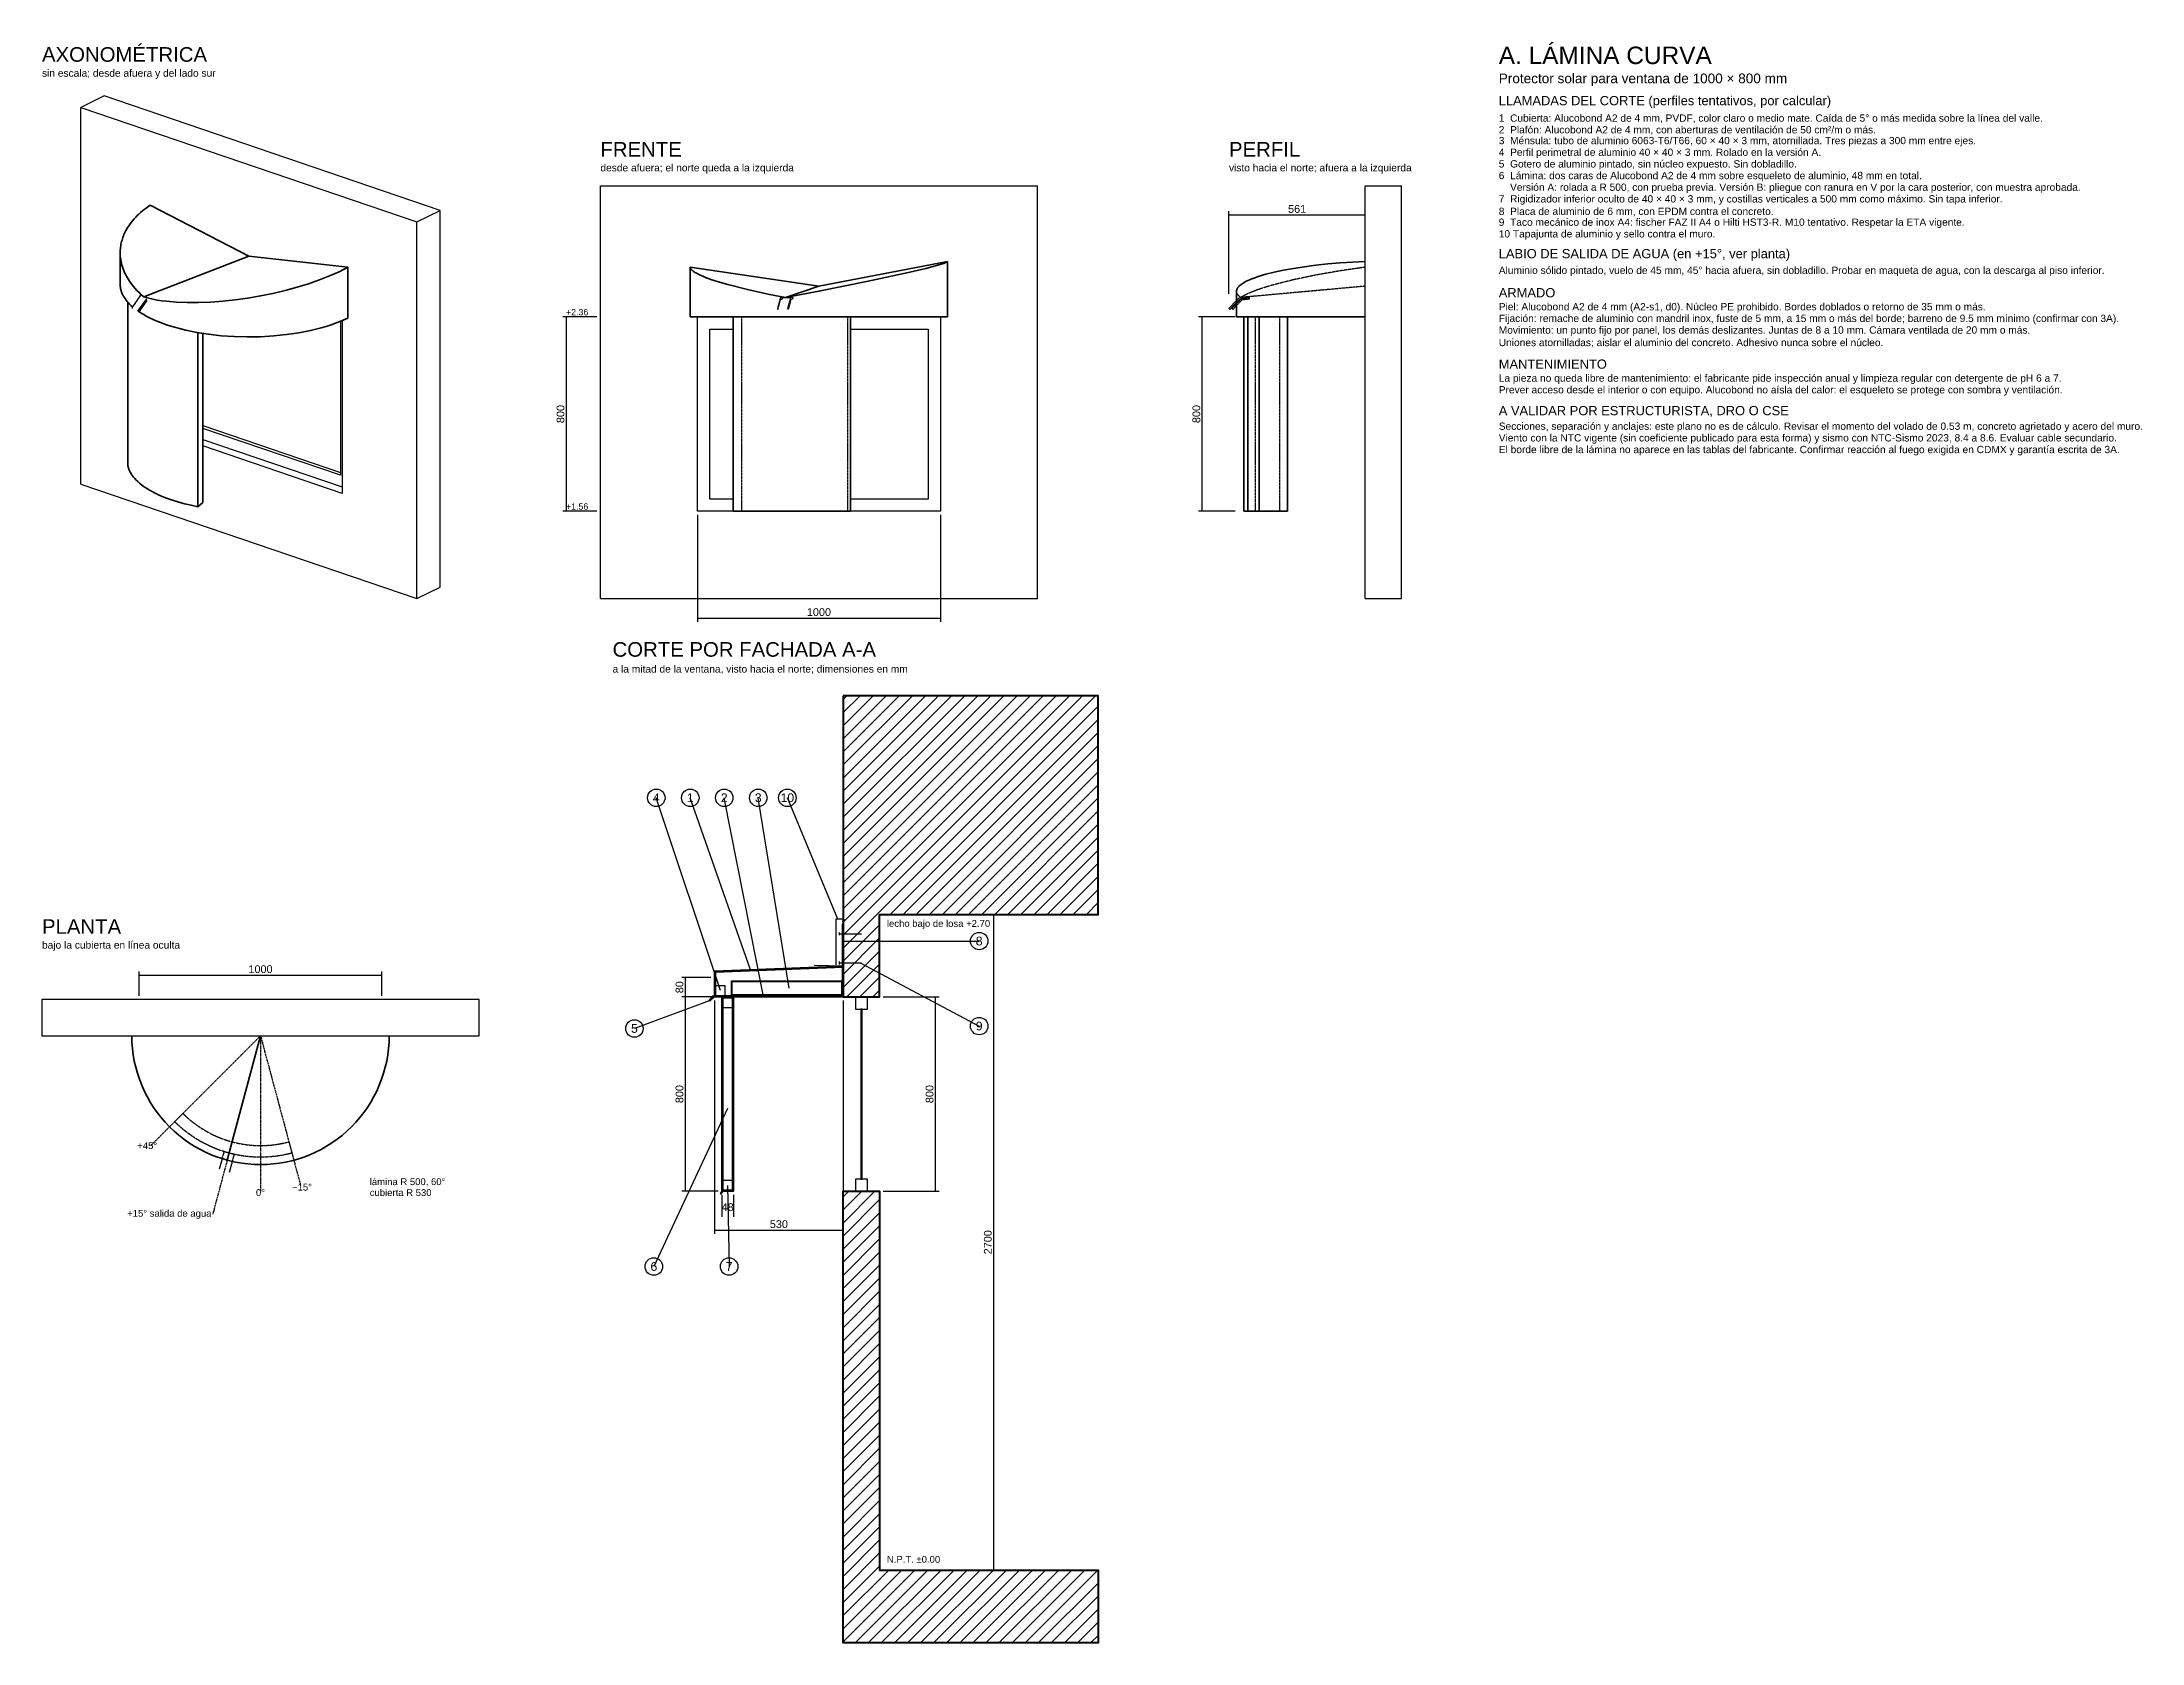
# Model space of a CAD drawing. Header units: millimetres. Extents: x 200 to 8849, y -600 to 5992.
import ezdxf

# ---------------------------------------------------------------- set-up
doc = ezdxf.new("R2010")
doc.units = ezdxf.units.MM
doc.linetypes.add('CENTER', pattern=[5.08, 3.175, -0.635, 0.635, -0.635])
doc.linetypes.add('DASHED', pattern=[1.524, 1.27, -0.254])
for name, color, linetype, true_color in [('ACHURADO', 9, 'Continuous', 0x808080), ('AGUA', 5, 'Continuous', 0x0000ff), ('CONTEXTO_MURO', 9, 'Continuous', 0x808080), ('CONTEXTO_VENTANA', 9, 'Continuous', 0x808080), ('CORTE_ANCLAJE', 6, 'Continuous', 0xff00ff), ('CORTE_SELLO', 4, 'Continuous', 0x00ffff), ('CORTE_VENTANA', 5, 'Continuous', 0x0000ff), ('COTAS', 2, 'Continuous', 0xffff00), ('EJES', 9, 'CENTER', 0x808080), ('OCULTO', 9, 'DASHED', 0x808080), ('PROTECTOR_LABIO', 5, 'Continuous', 0x0000ff)]:
    doc.layers.add(name, color=color, linetype=linetype, true_color=true_color)
doc.layers.add('CORTE_ALUCOBOND', color=1, linetype='Continuous', lineweight=35, true_color=0xff0000)
doc.layers.add('CORTE_ALUMINIO', color=3, linetype='Continuous', lineweight=25, true_color=0x00ff00)
for name, color, linetype, lineweight in [('CORTE_CONCRETO', 7, 'Continuous', 50), ('PROTECTOR_CUBIERTA', 7, 'Continuous', 35), ('PROTECTOR_LAMINA', 7, 'Continuous', 35)]:
    doc.layers.add(name, color=color, linetype=linetype, lineweight=lineweight)
doc.layers.add('TEXTO', color=7, linetype='Continuous')
doc.styles.add('PROTECTOR', font='arial.ttf')
doc.dimstyles.new('PROTECTOR', dxfattribs={"dimtxt": 32, "dimasz": 0, "dimexe": 15, "dimexo": 15, "dimgap": 8, "dimtad": 1, "dimtoh": 1, "dimdec": 0, "dimzin": 12, "dimdsep": 46, "dimtxsty": 'PROTECTOR', "dimcen": 2.5, "dimazin": 1, "dimtfac": 1, "dimtdec": 4, "dimtix": 1, "dimtofl": 0, "dimtmove": 1, "dimatfit": 3, "dimtolj": 1, "dimtzin": 1, "dimarcsym": 0})

# ---------------------------------------------------------------- blocks, each defined once
blk = doc.blocks.new('*D1')
at = {"layer": 'COTAS', "color": 0, "lineweight": -2, "transparency": 16777216}
for p, q in [((3000, 1245), (3000, 1155)), ((3048, 1245), (3048, 1155)), ((3000, 1170), (3000, 1170)), ((3048, 1170), (3048, 1170))]:
    blk.add_line(p, q, dxfattribs=at)
at = {"layer": 'Defpoints', "color": 0, "transparency": 16777216}
for p in [(3000, 1260), (3048, 1260), (3048, 1170)]:
    blk.add_point(p, dxfattribs=at)
at = {"layer": 'COTAS', "color": 0, "transparency": 16777216, "insert": (3024, 1194.3), "char_height": 32, "attachment_point": 5, "style": 'PROTECTOR'}
blk.add_mtext('\\A1;48', dxfattribs=at)
blk = doc.blocks.new('*D2')
at = {"layer": 'COTAS', "color": 0, "lineweight": -2, "transparency": 16777216}
for p, q in [((3665, 2060), (3895, 2060)), ((3880, 1260), (3880, 2060)), ((3665, 1260), (3895, 1260))]:
    blk.add_line(p, q, dxfattribs=at)
at = {"layer": 'Defpoints', "color": 0, "transparency": 16777216}
for p in [(3650, 2060), (3880, 2060), (3650, 1260)]:
    blk.add_point(p, dxfattribs=at)
at = {"layer": 'COTAS', "color": 0, "transparency": 16777216, "insert": (3855.7, 1660), "char_height": 32, "attachment_point": 5, "rotation": 90, "style": 'PROTECTOR'}
blk.add_mtext('\\A1;800', dxfattribs=at)
blk = doc.blocks.new('*D3')
at = {"layer": 'COTAS', "color": 0, "lineweight": -2, "transparency": 16777216}
for p, q in [((2955, 2140), (2835, 2140)), ((2850, 2060), (2850, 2140)), ((2955, 2060), (2835, 2060))]:
    blk.add_line(p, q, dxfattribs=at)
at = {"layer": 'Defpoints', "color": 0, "transparency": 16777216}
for p in [(2850, 2140), (2970, 2140), (2970, 2060)]:
    blk.add_point(p, dxfattribs=at)
at = {"layer": 'COTAS', "color": 0, "transparency": 16777216, "insert": (2825.7, 2100), "char_height": 32, "attachment_point": 5, "rotation": 90, "style": 'PROTECTOR'}
blk.add_mtext('\\A1;80', dxfattribs=at)
blk = doc.blocks.new('*D4')
at = {"layer": 'COTAS', "color": 0, "lineweight": -2, "transparency": 16777216}
for p, q in [((3665, 2400), (4135, 2400)), ((4120, -300), (4120, 2400)), ((3665, -300), (4135, -300))]:
    blk.add_line(p, q, dxfattribs=at)
at = {"layer": 'Defpoints', "color": 0, "transparency": 16777216}
for p in [(3650, 2400), (4120, 2400), (3650, -300)]:
    blk.add_point(p, dxfattribs=at)
at = {"layer": 'COTAS', "color": 0, "transparency": 16777216, "insert": (4095.7, 1050), "char_height": 32, "attachment_point": 5, "rotation": 90, "style": 'PROTECTOR'}
blk.add_mtext('\\A1;2700', dxfattribs=at)
blk = doc.blocks.new('*D5')
at = {"layer": 'COTAS', "color": 0, "lineweight": -2, "transparency": 16777216}
for p, q in [((2970, 2045), (2970, 1085)), ((3500, 2045), (3500, 1085)), ((2970, 1100), (3500, 1100))]:
    blk.add_line(p, q, dxfattribs=at)
at = {"layer": 'Defpoints', "color": 0, "transparency": 16777216}
for p in [(2970, 2060), (3500, 2060), (3500, 1100)]:
    blk.add_point(p, dxfattribs=at)
at = {"layer": 'COTAS', "color": 0, "transparency": 16777216, "insert": (3235, 1124.3), "char_height": 32, "attachment_point": 5, "style": 'PROTECTOR'}
blk.add_mtext('\\A1;530', dxfattribs=at)
blk = doc.blocks.new('*D6')
at = {"layer": 'COTAS', "color": 0, "lineweight": -2, "transparency": 16777216}
for p, q in [((2985, 2060), (2835, 2060)), ((2850, 1260), (2850, 2060)), ((2985, 1260), (2835, 1260))]:
    blk.add_line(p, q, dxfattribs=at)
at = {"layer": 'Defpoints', "color": 0, "transparency": 16777216}
for p in [(2850, 2060), (3000, 2060), (3000, 1260)]:
    blk.add_point(p, dxfattribs=at)
at = {"layer": 'COTAS', "color": 0, "transparency": 16777216, "insert": (2825.7, 1660), "char_height": 32, "attachment_point": 5, "rotation": 90, "style": 'PROTECTOR'}
blk.add_mtext('\\A1;800', dxfattribs=at)
blk = doc.blocks.new('*D7')
at = {"layer": 'COTAS', "color": 0, "lineweight": -2, "transparency": 16777216}
for p, q in [((600, 2065), (600, 2165)), ((1600, 2065), (1600, 2165)), ((600, 2150), (1600, 2150))]:
    blk.add_line(p, q, dxfattribs=at)
at = {"layer": 'Defpoints', "color": 0, "transparency": 16777216}
for p in [(1600, 2150), (600, 2050), (1600, 2050)]:
    blk.add_point(p, dxfattribs=at)
at = {"layer": 'COTAS', "color": 0, "transparency": 16777216, "insert": (1100, 2174.3), "char_height": 32, "attachment_point": 5, "style": 'PROTECTOR'}
blk.add_mtext('\\A1;1000', dxfattribs=at)
blk = doc.blocks.new('*D8')
at = {"layer": 'COTAS', "color": 0, "lineweight": -2, "transparency": 16777216}
for p, q in [((5115, 4860), (4963.9, 4860)), ((4978.9, 4060), (4978.9, 4860)), ((5115, 4060), (4963.9, 4060))]:
    blk.add_line(p, q, dxfattribs=at)
at = {"layer": 'Defpoints', "color": 0, "transparency": 16777216}
for p in [(4978.9, 4860), (5130, 4860), (5130, 4060)]:
    blk.add_point(p, dxfattribs=at)
at = {"layer": 'COTAS', "color": 0, "transparency": 16777216, "insert": (4954.6, 4460), "char_height": 32, "attachment_point": 5, "rotation": 90, "style": 'PROTECTOR'}
blk.add_mtext('\\A1;800', dxfattribs=at)
blk = doc.blocks.new('*D9')
at = {"layer": 'COTAS', "color": 0, "lineweight": -2, "transparency": 16777216}
for p, q in [((5088.9, 4955), (5088.9, 5295)), ((5088.9, 5280), (5650, 5280)), ((5650, 4955), (5650, 5295))]:
    blk.add_line(p, q, dxfattribs=at)
at = {"layer": 'Defpoints', "color": 0, "transparency": 16777216}
for p in [(5650, 5280), (5088.9, 4940), (5650, 4940)]:
    blk.add_point(p, dxfattribs=at)
at = {"layer": 'COTAS', "color": 0, "transparency": 16777216, "insert": (5369.4, 5304.3), "char_height": 32, "attachment_point": 5, "style": 'PROTECTOR'}
blk.add_mtext('\\A1;561', dxfattribs=at)
blk = doc.blocks.new('*D10')
at = {"layer": 'COTAS', "color": 0, "lineweight": -2, "transparency": 16777216}
for p, q in [((2485, 4860), (2345, 4860)), ((2360, 4060), (2360, 4860)), ((2485, 4060), (2345, 4060))]:
    blk.add_line(p, q, dxfattribs=at)
at = {"layer": 'Defpoints', "color": 0, "transparency": 16777216}
for p in [(2360, 4860), (2500, 4860), (2500, 4060)]:
    blk.add_point(p, dxfattribs=at)
at = {"layer": 'COTAS', "color": 0, "transparency": 16777216, "insert": (2335.7, 4460), "char_height": 32, "attachment_point": 5, "rotation": 90, "style": 'PROTECTOR'}
blk.add_mtext('\\A1;800', dxfattribs=at)
blk = doc.blocks.new('*D11')
at = {"layer": 'COTAS', "color": 0, "lineweight": -2, "transparency": 16777216}
for p, q in [((2900, 4045), (2900, 3605)), ((3900, 4045), (3900, 3605)), ((2900, 3620), (3900, 3620))]:
    blk.add_line(p, q, dxfattribs=at)
at = {"layer": 'Defpoints', "color": 0, "transparency": 16777216}
for p in [(2900, 4060), (3900, 4060), (3900, 3620)]:
    blk.add_point(p, dxfattribs=at)
at = {"layer": 'COTAS', "color": 0, "transparency": 16777216, "insert": (3400, 3644.3), "char_height": 32, "attachment_point": 5, "style": 'PROTECTOR'}
blk.add_mtext('\\A1;1000', dxfattribs=at)

msp = doc.modelspace()

# ---------------------------------------------------------------- hatches: boundary and pattern name
at = {"layer": 'ACHURADO'}
h = msp.add_hatch(dxfattribs=at)
h.set_pattern_fill('ANSI31', scale=12, style=0, pattern_type=2)
h.paths.add_polyline_path([(3500, 3300), (3500, 2060), (3650, 2060), (3650, 2400), (4550, 2400), (4550, 3300)], flags=0)
h = msp.add_hatch(dxfattribs=at)
h.set_pattern_fill('ANSI31', scale=12, style=0, pattern_type=2)
h.paths.add_polyline_path([(3500, -300), (3500, 1260), (3650, 1260), (3650, -300), (4550, -300), (4550, -600), (3500, -600)], flags=0)

# ---------------------------------------------------------------- linework, layer by layer
at = {"layer": 'CONTEXTO_MURO'}
for points in [[(456.615, 5769.72), (360.585, 5722.6)], [(360.585, 5722.6), (1743.385, 5251.36)], [(360.585, 4171.24), (360.585, 5722.6)], [(1839.415, 5298.48), (456.615, 5769.72)], [(2500, 3700), (2500, 5400)], [(2500, 5400), (4300, 5400)], [(4300, 3700), (4300, 5400)], [(5650, 5088.64), (5650, 5400)], [(5650, 5400), (5800, 5400)], [(5800, 3700), (5800, 5400)], [(1743.385, 5251.36), (1839.415, 5298.48)], [(1839.415, 3747.13), (1839.415, 5298.48)], [(1743.385, 3700), (1743.385, 5251.36)], [(5650, 4860), (5650, 5088.64)], [(1436.095, 4844.85), (1436.095, 4133.25)], [(2900, 4060), (2900, 4860)], [(3900, 4860), (3900, 4060)], [(5650, 3700), (5650, 4860)], [(1436.095, 4133.25), (862.355, 4328.77)], [(360.585, 4171.24), (1743.385, 3700)], [(3046.45, 4060), (2900, 4060)], [(3900, 4060), (3529.41, 4060)], [(1743.385, 3700), (1839.415, 3747.13)], [(2500, 3700), (4300, 3700)], [(5650, 3700), (5800, 3700)], [(2000, 2050), (200, 2050)], [(200, 2050), (200, 1900)], [(2000, 1900), (2000, 2050)], [(200, 1900), (570, 1900)], [(570, 1900), (1630, 1900)], [(1630, 1900), (2000, 1900)]]:
    msp.add_lwpolyline(points, dxfattribs=at)
at = {"layer": 'CONTEXTO_VENTANA'}
for points in [[(1429.695, 4842.15), (1429.695, 4207.67)], [(2950, 4810), (3046.45, 4810)], [(2950, 4110), (2950, 4810)], [(3529.41, 4810), (3850, 4810)], [(3850, 4810), (3850, 4110)], [(862.355, 4412.73), (1429.695, 4219.38)], [(1429.695, 4207.67), (862.355, 4401.01)], [(862.355, 4355.39), (1436.095, 4159.86)], [(3046.45, 4110), (2950, 4110)], [(3850, 4110), (3529.42, 4110)]]:
    msp.add_lwpolyline(points, dxfattribs=at)
at = {"layer": 'CORTE_ALUCOBOND'}
for points in [[(3500, 2186.369), (2970, 2165.767), (2970, 2060), (3500, 2060)], [(3500, 2182.369), (2974, 2161.923), (2974, 2064), (3500, 2064)], [(3000, 1260), (3048, 1260), (3048, 2060), (3000, 2060)], [(3004, 1264), (3044, 1264), (3044, 2056), (3004, 2056)]]:
    msp.add_lwpolyline(points, close=True, dxfattribs=at)
for points in [[(2970, 2060), (2952, 2044), (2948, 2046), (2966, 2066)], [(3000, 1260), (2995, 1248), (3003, 1257)]]:
    msp.add_lwpolyline(points, dxfattribs=at)
at = {"layer": 'CORTE_ALUMINIO'}
for points in [[(2974, 2066), (3014, 2066), (3014, 2106), (2974, 2106)], [(3496, 2066), (3040, 2066), (3040, 2126), (3496, 2126)], [(3493, 2069), (3043, 2069), (3043, 2123), (3493, 2123)], [(3004, 2016), (3044, 2016), (3044, 2056), (3004, 2056)], [(3004, 1264), (3044, 1264), (3044, 1304), (3004, 1304)]]:
    msp.add_lwpolyline(points, close=True, dxfattribs=at)
at = {"layer": 'CORTE_ANCLAJE'}
msp.add_lwpolyline([(3496, 2066), (3500, 2066), (3500, 2360), (3496, 2360)], close=True, dxfattribs=at)
for points in [[(3484, 2314), (3484, 2326)], [(3484, 2320), (3575, 2320)], [(3484, 2194), (3484, 2206)], [(3484, 2200), (3575, 2200)]]:
    msp.add_lwpolyline(points, dxfattribs=at)
at = {"layer": 'CORTE_CONCRETO'}
for points in [[(3500, 3300), (3500, 2060), (3650, 2060), (3650, 2400), (4550, 2400), (4550, 3300)], [(3500, -300), (3500, 1260), (3650, 1260), (3650, -300), (4550, -300), (4550, -600), (3500, -600)]]:
    msp.add_lwpolyline(points, close=True, dxfattribs=at)
at = {"layer": 'CORTE_SELLO'}
for points in [[(3496, 2372), (3504, 2372), (3504, 2380), (3470, 2380), (3470, 2192.369)], [(3500, 2186.369), (3380, 2189.704)]]:
    msp.add_lwpolyline(points, dxfattribs=at)
at = {"layer": 'CORTE_VENTANA'}
for points in [[(3550, 2010), (3600, 2010), (3600, 2060), (3550, 2060)], [(3572, 1310), (3578, 1310), (3578, 2010), (3572, 2010)], [(3550, 1260), (3600, 1260), (3600, 1310), (3550, 1310)]]:
    msp.add_lwpolyline(points, close=True, dxfattribs=at)
at = {"layer": 'EJES'}
for points in [[(1100, 1900), (647.452, 1447.452)], [(1100, 1900), (903.298, 1165.896)], [(1100, 1900), (1100, 1260)], [(1100, 1900), (1265.644, 1281.807)]]:
    msp.add_lwpolyline(points, dxfattribs=at)
at = {"layer": 'OCULTO'}
for points in [[(5650, 5064.64), (5546.13, 5049.6), (5446.62, 5032.18), (5355.22, 5013.05), (5275.23, 4992.94), (5240.36, 4982.72), (5209.48, 4972.56), (5182.79, 4962.52), (5171.09, 4957.57), (5160.52, 4952.68), (5154.09, 4949.44), (5148.2, 4946.25), (5142.85, 4943.1), (5138.06, 4940)], [(3231.03, 4890.74), (3241.58, 4931.54)], [(3241.58, 4931.54), (3249.34, 4934)], [(3249.34, 4934), (3249.34, 4940)], [(3284.08, 4940), (3291.84, 4940)], [(3291.84, 4934), (3284.08, 4931.54)], [(3291.84, 4940), (3291.84, 4934)], [(5143.75, 4940), (5100.29, 4895)], [(5138.06, 4940), (5135.85, 4941.56), (5133.79, 4943.13), (5131.87, 4944.71), (5130.09, 4946.3), (5128.87, 4947.48), (5127.73, 4948.67), (5126.66, 4949.86), (5125.68, 4951.06), (5124.77, 4952.26), (5123.95, 4953.47), (5123.2, 4954.68), (5122.53, 4955.89), (5122.22, 4956.5), (5121.93, 4957.11), (5121.67, 4957.73), (5121.42, 4958.34), (5121.19, 4958.95), (5120.99, 4959.57), (5120.8, 4960.18), (5120.63, 4960.8), (5120.48, 4961.42), (5120.36, 4962.04), (5120.25, 4962.66), (5120.16, 4963.28), (5120.09, 4963.9), (5120.04, 4964.52), (5120.01, 4965.14), (5120, 4965.77)], [(5120, 4927.2), (5132.37, 4940)], [(5120, 4906.92), (5143.75, 4931.54)], [(5132.37, 4931.54), (5120, 4918.72)], [(5132.37, 4940), (5161.34, 4940)], [(5161.34, 4934), (5132.37, 4931.54)], [(5650, 4986.37), (5138.06, 4940)], [(5143.75, 4931.54), (5172.73, 4934)], [(5161.34, 4940), (5161.34, 4934)], [(5161.34, 4940), (5172.73, 4940)], [(5172.73, 4934), (5172.73, 4940)], [(3080.39, 4860), (3080.39, 4060)], [(3516.99, 4860), (3516.99, 4060)], [(5100.29, 4895), (5104.4, 4890.74)], [(5198, 4060), (5198, 4860)], [(5296.45, 4860), (5296.45, 4060)], [(746.45, 1546.45), (780.39, 1580.39)], [(780.39, 1580.39), (790.57, 1570.52), (801.15, 1560.9), (812.1, 1551.55), (823.43, 1542.49), (835.12, 1533.75), (847.15, 1525.34), (859.52, 1517.28), (872.22, 1509.59), (885.21, 1502.29), (898.49, 1495.4), (912.04, 1488.94), (925.83, 1482.91), (939.84, 1477.33), (954.06, 1472.21), (968.46, 1467.56), (983.01, 1463.4), (997.7, 1459.73), (1012.49, 1456.55), (1027.36, 1453.87), (1042.29, 1451.7), (1057.25, 1450.03), (1072.22, 1448.85), (1087.16, 1448.18), (1102.06, 1448), (1116.9, 1448.32), (1131.64, 1449.11), (1146.27, 1450.37), (1160.76, 1452.1), (1175.1, 1454.28), (1189.26, 1456.9), (1203.23, 1459.95), (1216.99, 1463.4)], [(1229.41, 1417.04), (1214.19, 1413.21), (1198.74, 1409.85), (1183.08, 1406.95), (1167.22, 1404.54), (1151.18, 1402.63), (1135, 1401.23), (1118.69, 1400.35), (1102.28, 1400.01), (1085.8, 1400.2), (1069.26, 1400.95), (1052.71, 1402.24), (1036.16, 1404.09), (1019.65, 1406.5), (1003.2, 1409.46), (986.83, 1412.97), (970.59, 1417.04), (954.49, 1421.64), (938.56, 1426.78), (922.84, 1432.44), (907.33, 1438.61), (892.07, 1445.28), (877.09, 1452.44), (862.4, 1460.06), (848.03, 1468.13), (833.99, 1476.64), (820.3, 1485.55), (806.99, 1494.85), (794.06, 1504.53), (781.53, 1514.54), (769.41, 1524.89), (757.71, 1535.53), (746.45, 1546.45)], [(949.34, 1422.73), (941.69, 1394.19)], [(991.84, 1411.34), (949.34, 1422.73)], [(984.19, 1382.81), (991.84, 1411.34)], [(1216.99, 1463.4), (1229.41, 1417.04)]]:
    msp.add_lwpolyline(points, dxfattribs=at)
at = {"layer": 'PROTECTOR_CUBIERTA'}
for points in [[(644.825, 5319.69), (628.545, 5308.08), (620.805, 5302.11), (613.335, 5296.02), (606.135, 5289.83), (599.225, 5283.53), (592.585, 5277.14), (586.225, 5270.64), (580.155, 5264.06), (574.365, 5257.38), (568.865, 5250.61), (563.665, 5243.76), (558.745, 5236.82), (554.135, 5229.81), (549.815, 5222.72), (545.795, 5215.55), (542.925, 5210.01), (540.225, 5204.43), (537.725, 5198.83), (535.395, 5193.2), (533.255, 5187.54), (531.305, 5181.86), (529.535, 5176.16), (527.955, 5170.44), (526.555, 5164.7), (525.345, 5158.94), (524.315, 5153.16), (523.475, 5147.37), (522.825, 5141.56), (522.355, 5135.75), (522.075, 5129.92), (521.985, 5124.09)], [(1051.985, 5109.51), (644.825, 5319.69)], [(521.985, 5124.09), (522.125, 5117.04), (522.525, 5109.99), (523.205, 5102.94), (524.165, 5095.89), (525.495, 5088.26), (527.145, 5080.66), (529.115, 5073.09), (531.385, 5065.53), (533.975, 5058.01), (536.875, 5050.52), (540.075, 5043.07), (543.585, 5035.66), (547.395, 5028.29), (551.515, 5020.97), (555.935, 5013.7), (560.655, 5006.48), (565.665, 4999.32), (570.975, 4992.22), (576.585, 4985.18), (582.485, 4978.21), (590.845, 4968.98), (599.705, 4959.91), (609.045, 4951.01), (618.865, 4942.28)], [(521.985, 4994.19), (521.985, 5124.09)], [(1051.985, 5109.51), (618.865, 4942.28)], [(1459.145, 5064.09), (1051.985, 5109.51)], [(618.865, 4942.28), (629.245, 4939.32), (640.085, 4936.56), (656.875, 4932.83), (674.605, 4929.52), (693.215, 4926.65), (712.685, 4924.21), (754.225, 4920.65), (798.515, 4918.91), (845.235, 4918.99), (894.055, 4920.91), (944.435, 4924.65), (995.795, 4930.17), (1047.765, 4937.42), (1099.965, 4946.36), (1151.215, 4956.78), (1201.495, 4968.66), (1250.435, 4981.9), (1297.675, 4996.42), (1342.635, 5012.07), (1384.735, 5028.65), (1423.675, 5046.02), (1441.865, 5054.98), (1459.145, 5064.09)], [(1459.145, 5064.09), (1459.145, 4855.44)], [(3400, 4986.37), (2870, 5064.64)], [(2870, 5064.64), (2870.01, 5064.21), (2870.04, 5063.78), (2870.09, 5063.34), (2870.16, 5062.9), (2870.25, 5062.46), (2870.37, 5062.02), (2870.5, 5061.58), (2870.65, 5061.13), (2870.82, 5060.68), (2871.01, 5060.22), (2871.23, 5059.77), (2871.46, 5059.31), (2871.71, 5058.85), (2871.98, 5058.38), (2872.27, 5057.92), (2872.59, 5057.45), (2873.27, 5056.5), (2874.04, 5055.55), (2874.88, 5054.58), (2875.8, 5053.6), (2876.8, 5052.62), (2877.88, 5051.62), (2879.04, 5050.62), (2880.28, 5049.6), (2882.99, 5047.54), (2886.01, 5045.45), (2889.34, 5043.32), (2892.98, 5041.16), (2901.17, 5036.73), (2910.57, 5032.18), (2921.15, 5027.52), (2932.86, 5022.77), (2959.54, 5013.05), (2990.41, 5003.08), (3025.23, 4992.94), (3105.31, 4972.56), (3196.75, 4952.68), (3262.83, 4940)], [(2870, 5064.64), (2870, 4860)], [(3262.83, 4940), (3400, 4965.77), (3602.56, 5006.42), (3774.77, 5044.12), (3840.37, 5059.88), (3889.38, 5072.89), (3907.01, 5078.2), (3913.99, 5080.52), (3919.72, 5082.62), (3922.12, 5083.58), (3924.2, 5084.48), (3925.97, 5085.32), (3926.73, 5085.72), (3927.41, 5086.11), (3928.02, 5086.48), (3928.54, 5086.83), (3928.78, 5087), (3928.99, 5087.17), (3929.18, 5087.33), (3929.35, 5087.5), (3929.43, 5087.57), (3929.5, 5087.65), (3929.57, 5087.73), (3929.63, 5087.8), (3929.69, 5087.88), (3929.75, 5087.95), (3929.79, 5088.03), (3929.84, 5088.1), (3929.88, 5088.17), (3929.89, 5088.2), (3929.91, 5088.24), (3929.92, 5088.27), (3929.94, 5088.31), (3929.95, 5088.34), (3929.96, 5088.38), (3929.97, 5088.41), (3929.98, 5088.44), (3929.98, 5088.48), (3929.99, 5088.51), (3929.99, 5088.54), (3930, 5088.57), (3930, 5088.61), (3930, 5088.64)], [(3930, 5088.64), (3400, 4986.37)], [(3930, 5088.64), (3930, 4860)], [(5120, 4965.77), (5120.01, 4966.4), (5120.04, 4967.03), (5120.09, 4967.66), (5120.16, 4968.29), (5120.25, 4968.92), (5120.36, 4969.55), (5120.49, 4970.18), (5120.64, 4970.81), (5120.81, 4971.45), (5121, 4972.08), (5121.21, 4972.71), (5121.44, 4973.35), (5121.69, 4973.98), (5121.95, 4974.62), (5122.55, 4975.89), (5123.23, 4977.16), (5123.98, 4978.43), (5124.81, 4979.71), (5125.73, 4980.98), (5126.72, 4982.26), (5127.79, 4983.53), (5128.93, 4984.81), (5130.16, 4986.09), (5131.46, 4987.36), (5132.84, 4988.64), (5135.83, 4991.19), (5139.13, 4993.74), (5142.74, 4996.29), (5146.66, 4998.83), (5150.88, 5001.37), (5155.41, 5003.9), (5160.23, 5006.42), (5170.78, 5011.42), (5182.46, 5016.36), (5195.27, 5021.23), (5209.17, 5026.01), (5240.16, 5035.28), (5275.23, 5044.12), (5313.57, 5052.32), (5355.09, 5059.88), (5399.5, 5066.76), (5446.52, 5072.89), (5495.6, 5078.2), (5546.11, 5082.62), (5650, 5088.64)], [(572.305, 4902.02), (566.415, 4907.33), (560.845, 4912.73), (555.625, 4918.21), (550.745, 4923.76), (546.225, 4929.39), (542.075, 4935.08), (538.295, 4940.83), (536.555, 4943.73), (534.895, 4946.64), (533.345, 4949.56), (531.885, 4952.49), (530.525, 4955.43), (529.265, 4958.38), (528.105, 4961.34), (527.045, 4964.31), (526.085, 4967.28), (525.225, 4970.26), (524.465, 4973.24), (523.805, 4976.23), (523.255, 4979.22), (522.795, 4982.21), (522.445, 4985.21), (522.185, 4988.2), (522.035, 4991.2), (521.985, 4994.19)], [(3400, 4986.37), (3262.83, 4940)], [(5120, 4927.2), (5120, 4965.77)], [(618.865, 4869.27), (608.785, 4875.34), (599.125, 4881.59)], [(1459.145, 4855.44), (1443.615, 4848.15), (1427.005, 4841.04), (1409.335, 4834.13), (1390.605, 4827.46), (1370.835, 4821.06), (1350.065, 4814.98), (1305.665, 4803.89), (1257.815, 4794.47), (1207.105, 4786.94), (1154.225, 4781.52), (1099.965, 4778.34), (1045.205, 4777.47), (990.795, 4778.9), (937.595, 4782.56), (886.385, 4788.3), (837.815, 4795.94), (792.435, 4805.22), (750.645, 4815.89), (731.175, 4821.67), (712.685, 4827.69), (687.645, 4836.79), (663.495, 4846.76), (640.485, 4857.6), (629.485, 4863.33), (618.865, 4869.27)], [(3262.83, 4860), (2974.7, 4860), (2894.84, 4860), (2875.94, 4860), (2871.45, 4860), (2870.36, 4860), (2870.09, 4860), (2870.02, 4860), (2870.01, 4860), (2870, 4860)], [(3930, 4860), (3262.83, 4860)], [(5120, 4906.91), (5120, 4927.2)], [(5120, 4860), (5120, 4906.91)], [(5150, 4860), (5127.15, 4860), (5121.74, 4860), (5120.43, 4860), (5120.11, 4860), (5120.03, 4860), (5120.01, 4860), (5120, 4860)], [(5330.39, 4860), (5150, 4860)], [(5650, 4860), (5330.39, 4860)], [(570, 1900), (570.65, 1873.78), (572.59, 1847.7), (575.8, 1821.8), (580.28, 1796.13), (586.01, 1770.73), (592.98, 1745.64), (601.17, 1720.93), (610.57, 1696.62), (621.15, 1672.84), (632.86, 1649.65), (645.66, 1627.1), (659.54, 1605.22), (674.46, 1584.06), (690.41, 1563.65), (707.34, 1544.03), (725.23, 1525.23), (744.05, 1507.31), (763.7, 1490.36), (784.13, 1474.41), (805.31, 1459.48), (827.2, 1445.6), (849.77, 1432.79), (872.96, 1421.09), (896.75, 1410.52), (919.05, 1401.85), (941.69, 1394.19)], [(1100, 1900), (962.83, 1388.06)], [(984.2, 1382.81), (997.08, 1380.09), (1022.62, 1375.68), (1048.32, 1372.53), (1074.13, 1370.63), (1100, 1370), (1126.03, 1370.64), (1151.94, 1372.55), (1177.7, 1375.73), (1203.26, 1380.16), (1228.57, 1385.83), (1253.59, 1392.74), (1278.27, 1400.88), (1302.56, 1410.23), (1326.37, 1420.78), (1349.62, 1432.46), (1372.25, 1445.27), (1394.22, 1459.17), (1415.5, 1474.14), (1436.05, 1490.16), (1455.82, 1507.2), (1474.77, 1525.23), (1492.62, 1543.98), (1509.53, 1563.57), (1525.46, 1583.95), (1540.37, 1605.09), (1554.25, 1626.95), (1567.07, 1649.5), (1578.79, 1672.7), (1589.38, 1696.52), (1598.8, 1720.85), (1607.01, 1745.6), (1613.99, 1770.7), (1619.72, 1796.11), (1624.2, 1821.8), (1627.41, 1847.7), (1629.35, 1873.79), (1630, 1900)], [(941.69, 1394.19), (962.83, 1388.06)], [(962.83, 1388.06), (984.2, 1382.81)]]:
    msp.add_lwpolyline(points, dxfattribs=at)
at = {"layer": 'PROTECTOR_LABIO'}
for points in [[(606.185, 4949.63), (569.415, 4897.96)], [(594.775, 4883.26), (631.545, 4934.93)], [(3241.58, 4940), (3229.93, 4895)], [(3241.58, 4940), (3284.08, 4940)], [(3272.43, 4895), (3284.08, 4940)], [(3284.08, 4931.54), (3273.53, 4890.74)], [(569.415, 4897.96), (572.895, 4895.08)], [(598.255, 4880.37), (594.775, 4883.26)], [(631.545, 4927.21), (598.255, 4880.37)], [(3229.93, 4895), (3231.03, 4890.74)], [(3273.53, 4890.74), (3272.43, 4895)], [(5088.9, 4895), (5120, 4927.2)], [(5093.01, 4890.74), (5088.9, 4895)], [(5120, 4918.72), (5093.01, 4890.74)], [(5104.4, 4890.74), (5120, 4906.92)], [(941.58, 1393.75), (929.93, 1350.29)], [(941.69, 1394.19), (941.58, 1393.75)], [(972.43, 1338.9), (984.08, 1382.37)], [(984.08, 1382.37), (984.19, 1382.81)]]:
    msp.add_lwpolyline(points, dxfattribs=at)
at = {"layer": 'PROTECTOR_LAMINA'}
for points in [[(554.035, 4919.96), (554.035, 4245.63)], [(3046.45, 4860), (3046.45, 4060)], [(3529.41, 4860), (3529.41, 4060)], [(5150, 4060), (5150, 4860)], [(5167.04, 4860), (5167.04, 4060)], [(5213.4, 4860), (5213.4, 4060)], [(5330.39, 4860), (5330.39, 4060)], [(842.215, 4795.15), (842.215, 4078.54)], [(862.355, 4791.8), (862.355, 4096.36)], [(842.215, 4078.54), (814.055, 4084.31), (786.435, 4090.89), (759.565, 4098.29), (733.645, 4106.47), (708.885, 4115.41), (685.475, 4125.06), (663.585, 4135.38), (653.265, 4140.77), (643.385, 4146.3), (633.965, 4151.96), (625.015, 4157.74), (616.555, 4163.64), (608.595, 4169.64), (601.145, 4175.73), (594.215, 4181.9), (587.815, 4188.14), (581.935, 4194.44), (579.205, 4197.61), (576.595, 4200.78), (574.125, 4203.97), (571.795, 4207.17), (569.585, 4210.37), (567.515, 4213.58), (565.585, 4216.79), (563.775, 4220), (562.105, 4223.21), (560.565, 4226.43), (559.155, 4229.64), (557.875, 4232.85), (556.725, 4236.05), (555.705, 4239.25), (554.805, 4242.45), (554.035, 4245.63)], [(862.355, 4096.36), (842.215, 4078.54)], [(3529.41, 4060), (3046.45, 4060)], [(5167.04, 4060), (5154.39, 4060), (5151.11, 4060), (5150.28, 4060), (5150.07, 4060), (5150.02, 4060), (5150, 4060)], [(5213.4, 4060), (5167.04, 4060)], [(5330.39, 4060), (5213.4, 4060)]]:
    msp.add_lwpolyline(points, dxfattribs=at)
at = {"layer": 'TEXTO'}
for points in [[(2994, 2086), (2730, 2880)], [(3118.4, 2171.536), (2870, 2880)], [(3171.4, 2062), (3010, 2880)], [(3277.4, 2096), (3150, 2880)], [(3478, 2380), (3270, 2880)], [(3498, 2290), (4060, 2290)], [(3570, 2200), (4060, 1940)], [(2952, 2045), (2640, 1930)], [(3024, 1600), (2720, 950)], [(3024, 1284), (3030, 950)]]:
    msp.add_lwpolyline(points, dxfattribs=at)
for centre in [(2730, 2880), (2870, 2880), (3010, 2880), (3150, 2880), (3270, 2880), (4060, 2290), (2640, 1930), (4060, 1940), (2720, 950), (3030, 950)]:
    msp.add_circle(centre, 36, dxfattribs=at)

# ---------------------------------------------------------------- texts
at = {"layer": 'AGUA', "insert": (898.121, 1146.578), "char_height": 28, "width": 742.30435, "attachment_point": 9, "style": 'PROTECTOR'}
msp.add_mtext('+15° salida de agua', dxfattribs=at)
at = {"layer": 'COTAS', "style": 'PROTECTOR'}
for s, insert, char_height, width, attachment_point in [('+2.36', (2450, 4866), 26, 230.8913, 9), ('+1.56', (2450, 4066), 26, 230.8913, 9), ('lecho bajo de losa +2.70', (3680, 2340), 28, 898.13043, 7), ('+45°', (633.31, 1433.31), 28, 210, 8), ('lámina R 500, 60°', (1550, 1280), 28, 670.17391, 7), ('0°', (1100, 1240), 28, 122.34783, 8), ('−15°', (1270.821, 1262.489), 28, 210, 8), ('cubierta R 530', (1550, 1240), 28, 558.47826, 7), ('N.P.T. ±0.00', (3680, -270), 28, 489.08696, 7)]:
    msp.add_mtext(s, dxfattribs=dict(at, insert=insert, char_height=char_height, width=width, attachment_point=attachment_point))
at = {"layer": 'TEXTO', "style": 'PROTECTOR'}
for s, insert, char_height, width, attachment_point in [('AXONOMÉTRICA', (200, 5909.72), 60, 1475.86957, 7), ('A. LÁMINA CURVA', (6200, 5900), 72, 1893.91304, 7), ('sin escala; desde afuera y del lado sur', (200, 5839.72), 30, 1483.36957, 7), ('Protector solar para ventana de 1000 × 800 mm', (6200, 5810), 40, 2435.21739, 7), ('LLAMADAS DEL CORTE (perfiles tentativos, por calcular)', (6200, 5720), 38, 2796.30435, 7), ('2  Plafón: Alucobond A2 de 4 mm, con aberturas de ventilación de 50 cm²/m o más.', (6200, 5610), 30, 3142.5, 7), ('1  Cubierta: Alucobond A2 de 4 mm, PVDF, color claro o medio mate. Caída de 5° o más medida sobre la línea del valle.', (6200, 5658), 30, 4510.1087, 7), ('FRENTE', (2500, 5520), 60, 778.69565, 7), ('PERFIL', (5088.9, 5520), 60, 699.13043, 7), ('4  Perfil perimetral de aluminio 40 × 40 × 3 mm. Rolado en la versión A.', (6200, 5514), 30, 2693.80435, 7), ('3  Ménsula: tubo de aluminio 6063-T6/T66, 60 × 40 × 3 mm, atornillada. Tres piezas a 300 mm entre ejes.', (6200, 5562), 30, 3961.95652, 7), ('desde afuera; el norte queda a la izquierda', (2500, 5450), 30, 1640.54348, 7), ('visto hacia el norte; afuera a la izquierda', (5088.9, 5450), 30, 1552.82609, 7), ('5  Gotero de aluminio pintado, sin núcleo expuesto. Sin dobladillo.', (6200, 5466), 30, 2494.23913, 7), ('6  Lámina: dos caras de Alucobond A2 de 4 mm sobre esqueleto de aluminio, 48 mm en total.', (6200, 5418), 30, 3517.5, 7), ('7  Rigidizador inferior oculto de 40 × 40 × 3 mm, y costillas verticales a 500 mm como máximo. Sin tapa inferior.', (6200, 5322), 30, 4180.76087, 7), ('    Versión A: rolada a R 500, con prueba previa. Versión B: pliegue con ranura en V por la cara posterior, con muestra aprobada.', (6200, 5370), 30, 4818.91304, 7), ('8  Placa de aluminio de 6 mm, con EPDM contra el concreto.', (6200, 5274), 30, 2304.45652, 7), ('9  Taco mecánico de inox A4: fischer FAZ II A4 o Hilti HST3-R. M10 tentativo. Respetar la ETA vigente.', (6200, 5226), 30, 3870.65217, 7), ('10 Tapajunta de aluminio y sello contra el muro.', (6200, 5178), 30, 1826.73913, 7), ('LABIO DE SALIDA DE AGUA (en +15°, ver planta)', (6200, 5090), 38, 2460.91304, 7), ('Aluminio sólido pintado, vuelo de 45 mm, 45° hacia afuera, sin dobladillo. Probar en maqueta de agua, con la descarga al piso inferior.', (6200, 5028), 30, 5014.8913, 7), ('ARMADO', (6200, 4940), 38, 536.13043, 7), ('Piel: Alucobond A2 de 4 mm (A2-s1, d0). Núcleo PE prohibido. Bordes doblados o retorno de 35 mm o más.', (6200, 4878), 30, 4041.52174, 7), ('Fijación: remache de aluminio con mandril inox, fuste de 5 mm, a 15 mm o más del borde; barreno de 9.5 mm mínimo (confirmar con 3A).', (6200, 4830), 30, 5133.26087, 7), ('Uniones atornilladas; aislar el aluminio del concreto. Adhesivo nunca sobre el núcleo.', (6200, 4734), 30, 3203.15217, 7), ('Movimiento: un punto fijo por panel, los demás deslizantes. Juntas de 8 a 10 mm. Cámara ventilada de 20 mm o más.', (6200, 4782), 30, 4406.73913, 7), ('MANTENIMIENTO', (6200, 4646), 38, 958.26087, 7), ('La pieza no queda libre de mantenimiento: el fabricante pide inspección anual y limpieza regular con detergente de pH 6 a 7.', (6200, 4584), 30, 4661.41304, 7), ('Prever acceso desde el interior o con equipo. Alucobond no aísla del calor: el esqueleto se protege con sombra y ventilación.', (6200, 4536), 30, 4671.19565, 7), ('A VALIDAR POR ESTRUCTURISTA, DRO O CSE', (6200, 4448), 38, 2450.58696, 7), ('Secciones, separación y anclajes: este plano no es de cálculo. Revisar el momento del volado de 0.53 m, concreto agrietado y acero del muro.', (6200, 4386), 30, 5328.91304, 7), ('Viento con la NTC vigente (sin coeficiente publicado para esta forma) y sismo con NTC-Sismo 2023, 8.4 a 8.6. Evaluar cable secundario.', (6200, 4338), 30, 5116.30435, 7), ('El borde libre de la lámina no aparece en las tablas del fabricante. Confirmar reacción al fuego exigida en CDMX y garantía escrita de 3A.', (6200, 4290), 30, 5139.13043, 7), ('CORTE POR FACHADA A-A', (2550, 3460), 60, 2282.6087, 7), ('a la mitad de la ventana, visto hacia el norte; dimensiones en mm', (2550, 3390), 30, 2472.71739, 7), ('4', (2730, 2880), 36, 121.69565, 5), ('1', (2870, 2880), 36, 99, 5), ('2', (3010, 2880), 36, 119.73913, 5), ('3', (3150, 2880), 36, 119.34783, 5), ('10', (3270, 2880), 36, 168.26087, 5), ('PLANTA', (200, 2320), 60, 770.21739, 7), ('bajo la cubierta en línea oculta', (200, 2250), 30, 1186.95652, 7), ('8', (4060, 2290), 36, 119.73913, 5), ('5', (2640, 1930), 36, 120.13043, 5), ('9', (4060, 1940), 36, 119.73913, 5), ('6', (2720, 950), 36, 119.73913, 5), ('7', (3030, 950), 36, 118.56522, 5)]:
    msp.add_mtext(s, dxfattribs=dict(at, insert=insert, char_height=char_height, width=width, attachment_point=attachment_point))

# ---------------------------------------------------------------- dimensions: what is measured, and where the dimension line sits
at = {"layer": 'COTAS'}
for base, p1, p2, text, picture, middle in [((5650, 5280), (5088.9, 4940), (5650, 4940), '561', '*D9', (5369.45, 5304.338)), ((3900, 3620), (2900, 4060), (3900, 4060), '1000', '*D11', (3400, 3644.338)), ((1600, 2150), (600, 2050), (1600, 2050), '1000', '*D7', (1100, 2174.338)), ((3500, 1100), (2970, 2060), (3500, 2060), '530', '*D5', (3235, 1124.349)), ((3048, 1170), (3000, 1260), (3048, 1260), '48', '*D1', (3024, 1194.338))]:
    dim = msp.add_linear_dim(base=base, p1=p1, p2=p2, text=text, dimstyle='PROTECTOR', override={"dimscale": 1, "dimtih": 0, "dimtoh": 0, "dimlfac": 1, "dimzin": 8, "dimsah": 0, "dimtzin": 12}, dxfattribs=at)
    dim.commit()
    dim.dimension.update_dxf_attribs({"geometry": picture, "text_midpoint": middle})
for base, p1, p2, text, picture, middle in [((2360, 4860), (2500, 4060), (2500, 4860), '800', '*D10', (2335.662, 4460)), ((4978.9, 4860), (5130, 4060), (5130, 4860), '800', '*D8', (4954.562, 4460)), ((4120, 2400), (3650, -300), (3650, 2400), '2700', '*D4', (4095.662, 1050)), ((2850, 2140), (2970, 2060), (2970, 2140), '80', '*D3', (2825.662, 2100)), ((2850, 2060), (3000, 1260), (3000, 2060), '800', '*D6', (2825.662, 1660)), ((3880, 2060), (3650, 1260), (3650, 2060), '800', '*D2', (3855.662, 1660))]:
    dim = msp.add_linear_dim(base=base, p1=p1, p2=p2, angle=90, text=text, dimstyle='PROTECTOR', override={"dimscale": 1, "dimtih": 0, "dimtoh": 0, "dimlfac": 1, "dimzin": 8, "dimsah": 0, "dimtzin": 12}, dxfattribs=at)
    dim.commit()
    dim.dimension.update_dxf_attribs({"geometry": picture, "text_midpoint": middle})

doc.saveas('drawing.dxf')
